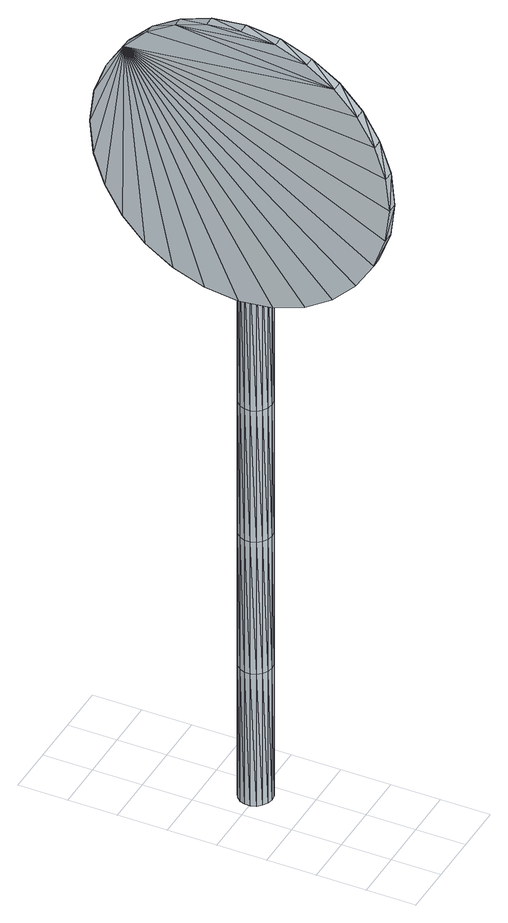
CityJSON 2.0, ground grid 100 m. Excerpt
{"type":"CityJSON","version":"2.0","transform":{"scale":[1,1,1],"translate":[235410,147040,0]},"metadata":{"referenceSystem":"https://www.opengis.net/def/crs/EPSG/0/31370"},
"CityObjects":{
"object1":{"type":"GenericCityObject","attributes":{"cluster":66,"mean_distance_to_centroid":0.098,"new_centroid_x":235365.92,"new_centroid_y":147423.51,"mean_distance_to_camera":6.39,"H1":0,"H2":0,"Z_final":111.09,"cluster2":-1,"proj_x":235371.93,"proj_y":147426.92,"id_line":25243,"bearing_l":150.41,"distance":6.91,"orientation":"right","G_obj":150.41},"geometry":[{"type":"MultiSurface","lod":"2","boundaries":[[[0,1,2]],[[2,1,3]],[[3,1,4]],[[4,1,5]],[[5,1,6]],[[1,7,6]],[[1,8,7]],[[1,9,8]],[[1,10,9]],[[1,11,10]],[[1,12,11]],[[1,13,12]],[[1,14,13]],[[15,14,1]],[[16,15,1]],[[17,16,1]],[[18,17,1]],[[0,18,1]],[[19,20,0]],[[19,0,2]],[[21,19,2]],[[21,2,3]],[[21,3,22]],[[22,3,4]],[[22,4,23]],[[23,4,5]],[[23,5,24]],[[24,5,6]],[[24,6,25]],[[25,6,7]],[[25,7,26]],[[26,7,8]],[[26,8,27]],[[8,9,27]],[[27,9,28]],[[9,10,28]],[[10,29,28]],[[10,11,29]],[[11,30,29]],[[11,12,30]],[[30,12,31]],[[31,12,13]],[[31,13,32]],[[32,13,14]],[[32,14,33]],[[33,14,15]],[[33,15,34]],[[34,15,16]],[[34,16,35]],[[35,16,17]],[[36,35,17]],[[18,36,17]],[[20,36,18]],[[20,18,0]],[[37,38,20]],[[37,20,19]],[[39,37,19]],[[21,39,19]],[[39,21,40]],[[40,21,22]],[[40,22,41]],[[41,22,23]],[[41,23,42]],[[42,23,24]],[[42,24,43]],[[43,24,25]],[[43,25,44]],[[44,25,26]],[[26,45,44]],[[26,27,45]],[[27,46,45]],[[27,28,46]],[[28,47,46]],[[28,29,47]],[[47,29,48]],[[29,30,48]],[[48,30,49]],[[49,30,31]],[[49,31,50]],[[50,31,32]],[[50,32,51]],[[51,32,33]],[[51,33,52]],[[52,33,34]],[[52,34,53]],[[53,34,35]],[[54,53,35]],[[54,35,36]],[[38,54,36]],[[38,36,20]],[[55,56,38]],[[55,38,37]],[[57,55,37]],[[57,37,39]],[[57,39,58]],[[58,39,40]],[[58,40,59]],[[59,40,41]],[[59,41,60]],[[60,41,42]],[[60,42,61]],[[61,42,43]],[[61,43,62]],[[62,43,44]],[[44,63,62]],[[44,45,63]],[[45,64,63]],[[45,46,64]],[[46,65,64]],[[46,47,65]],[[47,66,65]],[[47,48,66]],[[66,48,67]],[[67,48,49]],[[67,49,68]],[[68,49,50]],[[68,50,69]],[[69,50,51]],[[69,51,70]],[[70,51,52]],[[70,52,71]],[[71,52,53]],[[72,71,53]],[[72,53,54]],[[56,72,54]],[[56,54,38]],[[73,74,56]],[[73,56,55]],[[75,73,55]],[[75,55,57]],[[75,57,76]],[[76,57,58]],[[76,58,77]],[[77,58,59]],[[77,59,78]],[[78,59,60]],[[78,60,79]],[[79,60,61]],[[79,61,80]],[[80,61,62]],[[62,81,80]],[[62,63,81]],[[63,82,81]],[[63,64,82]],[[64,83,82]],[[64,65,83]],[[65,84,83]],[[65,66,84]],[[84,66,85]],[[85,66,67]],[[85,67,86]],[[86,67,68]],[[86,68,87]],[[87,68,69]],[[87,69,88]],[[88,69,70]],[[88,70,89]],[[89,70,71]],[[90,89,71]],[[90,71,72]],[[74,90,72]],[[74,72,56]],[[91,92,74]],[[91,74,73]],[[93,91,73]],[[93,73,75]],[[93,75,94]],[[94,75,76]],[[94,76,95]],[[95,76,77]],[[95,77,96]],[[96,77,78]],[[96,78,97]],[[97,78,79]],[[97,79,98]],[[98,79,80]],[[80,99,98]],[[80,81,99]],[[81,100,99]],[[81,82,100]],[[82,101,100]],[[82,83,101]],[[83,102,101]],[[83,84,102]],[[102,84,103]],[[103,84,85]],[[103,85,104]],[[104,85,86]],[[104,86,105]],[[105,86,87]],[[105,87,106]],[[106,87,88]],[[106,88,107]],[[107,88,89]],[[108,107,89]],[[108,89,90]],[[92,108,90]],[[92,90,74]],[[92,91,109]],[[91,93,109]],[[93,94,109]],[[94,95,109]],[[95,96,109]],[[109,96,97]],[[109,97,98]],[[109,98,99]],[[109,99,100]],[[109,100,101]],[[109,101,102]],[[109,102,103]],[[109,103,104]],[[105,109,104]],[[106,109,105]],[[107,109,106]],[[108,109,107]],[[92,109,108]],[[110,111,112]],[[113,112,114]],[[115,112,113]],[[116,112,115]],[[117,112,116]],[[118,112,117]],[[119,112,118]],[[120,112,119]],[[121,112,120]],[[122,112,121]],[[122,123,112]],[[123,110,112]],[[111,124,112]],[[124,125,112]],[[125,126,112]],[[126,127,112]],[[127,128,112]],[[128,129,112]],[[129,130,112]],[[130,131,112]],[[112,131,132]],[[131,133,132]],[[131,134,133]],[[133,134,135]],[[133,135,136]],[[135,137,136]],[[133,136,138]],[[136,139,138]],[[136,137,139]],[[137,140,139]],[[137,135,140]],[[135,141,140]],[[135,134,141]],[[134,142,141]],[[134,131,142]],[[131,143,142]],[[131,130,143]],[[143,130,144]],[[144,130,129]],[[144,129,145]],[[145,129,128]],[[145,128,146]],[[146,127,147]],[[147,127,126]],[[147,126,148]],[[148,126,125]],[[148,125,149]],[[149,125,124]],[[150,149,124]],[[150,124,111]],[[151,150,111]],[[151,111,110]],[[152,151,110]],[[152,110,123]],[[146,128,127]],[[153,123,122]],[[154,153,122]],[[154,122,121]],[[155,154,121]],[[155,121,120]],[[156,155,120]],[[156,120,119]],[[157,156,119]],[[157,119,118]],[[157,118,158]],[[158,118,117]],[[158,117,159]],[[153,152,123]],[[159,117,116]],[[159,116,160]],[[160,116,115]],[[160,115,161]],[[161,115,113]],[[161,113,162]],[[162,113,114]],[[162,114,163]],[[163,114,112]],[[163,112,164]],[[164,112,132]],[[132,165,164]],[[132,133,165]],[[133,138,165]],[[138,139,140]],[[161,162,163]],[[160,161,163]],[[159,160,163]],[[158,159,163]],[[157,158,163]],[[156,157,163]],[[155,156,163]],[[154,155,163]],[[153,154,163]],[[153,163,152]],[[152,163,151]],[[151,163,150]],[[150,163,149]],[[149,163,148]],[[148,163,147]],[[147,163,146]],[[146,163,145]],[[145,163,144]],[[144,163,143]],[[143,163,142]],[[163,164,142]],[[142,164,165]],[[142,165,141]],[[165,140,141]],[[165,138,140]],[[166,167,168]],[[168,167,169]],[[170,168,169]],[[170,169,171]],[[170,171,172]],[[172,171,173]],[[172,173,174]],[[174,173,175]],[[174,175,176]],[[176,175,177]],[[176,177,178]],[[178,177,179]],[[178,179,180]],[[180,179,181]],[[180,181,182]],[[182,181,183]],[[182,183,184]],[[184,183,185]],[[184,185,186]],[[186,185,187]],[[186,187,188]],[[188,187,189]],[[188,189,190]],[[190,189,191]],[[192,190,191]],[[192,191,193]],[[194,192,193]],[[194,193,195]],[[196,194,195]],[[196,195,197]],[[198,196,197]],[[198,197,199]],[[200,198,199]],[[200,199,201]],[[202,200,201]],[[202,201,203]],[[204,202,203]],[[204,203,205]],[[206,204,205]],[[206,205,207]],[[208,206,207]],[[208,207,209]],[[210,208,209]],[[210,209,211]],[[212,210,211]],[[212,211,213]],[[214,212,213]],[[214,213,215]],[[216,214,215]],[[216,215,217]],[[216,217,218]],[[218,217,219]],[[218,219,220]],[[220,219,221]],[[220,221,222]],[[222,221,223]],[[222,223,224]],[[224,223,225]],[[224,225,226]],[[226,225,227]],[[226,227,228]],[[228,227,229]],[[228,229,230]],[[230,229,231]],[[230,231,232]],[[232,231,233]],[[232,233,234]],[[234,233,235]],[[234,235,236]],[[236,235,237]],[[236,237,238]],[[238,237,239]],[[240,238,239]],[[240,239,241]],[[240,241,242]],[[242,241,243]],[[243,244,242]],[[243,245,244]],[[244,245,246]],[[246,245,247]],[[246,247,248]],[[248,247,249]],[[248,249,250]],[[250,249,251]],[[250,251,252]],[[252,251,253]],[[252,253,254]],[[254,253,255]],[[254,255,256]],[[256,255,257]],[[256,257,258]],[[258,257,259]],[[258,259,260]],[[260,259,261]],[[260,261,262]],[[262,261,263]],[[262,263,264]],[[264,263,265]],[[264,265,266]],[[266,265,267]],[[266,267,268]],[[268,267,269]],[[269,270,268]],[[269,271,270]],[[271,272,270]],[[271,273,272]],[[273,274,272]],[[273,275,274]],[[275,276,274]],[[275,277,276]],[[277,278,276]],[[277,279,278]],[[279,280,278]],[[279,281,280]],[[281,282,280]],[[281,283,282]],[[283,284,282]],[[283,285,284]],[[285,286,284]],[[285,287,286]],[[287,288,286]],[[287,289,288]],[[289,290,288]],[[289,291,290]],[[290,291,292]],[[292,291,293]],[[292,293,294]],[[294,293,295]],[[294,295,296]],[[296,295,297]],[[296,297,298]],[[298,297,299]],[[298,299,300]],[[300,299,301]],[[300,301,302]],[[302,301,303]],[[302,303,304]],[[304,303,305]],[[304,305,306]],[[306,305,307]],[[306,307,308]],[[308,307,309]],[[308,309,310]],[[310,309,311]],[[310,311,312]],[[312,311,313]],[[313,166,312]],[[313,167,166]],[[169,167,313]],[[169,313,171]],[[171,313,311]],[[173,171,311]],[[173,311,309]],[[175,173,309]],[[175,309,307]],[[177,175,307]],[[177,307,305]],[[179,177,305]],[[179,305,303]],[[181,179,303]],[[181,303,301]],[[183,181,301]],[[183,301,299]],[[183,299,297]],[[185,183,297]],[[185,297,295]],[[187,185,295]],[[187,295,293]],[[189,187,293]],[[189,293,291]],[[189,291,289]],[[189,289,287]],[[191,189,287]],[[191,287,285]],[[193,191,285]],[[195,193,285]],[[195,285,283]],[[197,195,283]],[[199,197,283]],[[201,199,283]],[[201,283,281]],[[203,201,281]],[[205,203,281]],[[205,281,279]],[[205,279,207]],[[207,279,209]],[[209,279,277]],[[209,277,211]],[[211,277,275]],[[211,275,213]],[[213,275,273]],[[213,273,215]],[[215,273,271]],[[215,271,217]],[[217,271,219]],[[219,271,269]],[[219,269,221]],[[221,269,223]],[[223,269,267]],[[223,267,225]],[[225,267,265]],[[225,265,227]],[[227,265,263]],[[227,263,229]],[[229,263,261]],[[229,261,231]],[[231,261,259]],[[231,259,257]],[[231,257,233]],[[233,257,255]],[[233,255,235]],[[235,255,253]],[[235,253,237]],[[253,251,237]],[[237,251,249]],[[237,249,239]],[[249,247,239]],[[239,247,245]],[[239,245,241]],[[241,245,243]],[[240,242,244]],[[168,312,166]],[[170,312,168]],[[170,310,312]],[[172,310,170]],[[172,308,310]],[[174,308,172]],[[174,306,308]],[[176,306,174]],[[176,304,306]],[[178,304,176]],[[178,302,304]],[[180,302,178]],[[180,300,302]],[[182,300,180]],[[182,298,300]],[[182,296,298]],[[184,296,182]],[[184,294,296]],[[186,294,184]],[[186,292,294]],[[188,292,186]],[[188,290,292]],[[188,288,290]],[[188,286,288]],[[190,286,188]],[[190,284,286]],[[192,284,190]],[[194,284,192]],[[194,282,284]],[[196,282,194]],[[198,282,196]],[[200,282,198]],[[200,280,282]],[[202,280,200]],[[204,280,202]],[[204,278,280]],[[204,206,278]],[[206,208,278]],[[208,276,278]],[[208,210,276]],[[210,274,276]],[[210,212,274]],[[212,272,274]],[[212,214,272]],[[214,270,272]],[[214,216,270]],[[216,218,270]],[[218,268,270]],[[218,220,268]],[[220,222,268]],[[222,266,268]],[[222,224,266]],[[224,264,266]],[[224,226,264]],[[226,262,264]],[[226,228,262]],[[228,260,262]],[[228,230,260]],[[230,258,260]],[[230,256,258]],[[230,232,256]],[[232,254,256]],[[232,234,254]],[[234,252,254]],[[234,236,252]],[[252,236,250]],[[236,248,250]],[[236,238,248]],[[248,238,246]],[[238,244,246]],[[238,240,244]],[[314,315,316]],[[316,315,317]],[[318,316,317]],[[318,317,319]],[[318,319,320]],[[320,319,321]],[[320,321,322]],[[322,321,323]],[[322,323,324]],[[324,323,325]],[[324,325,326]],[[326,325,327]],[[326,327,328]],[[328,327,329]],[[328,329,330]],[[330,329,331]],[[330,331,332]],[[332,331,333]],[[332,333,334]],[[334,333,335]],[[334,335,336]],[[336,335,337]],[[336,337,338]],[[338,337,339]],[[340,338,339]],[[340,339,341]],[[342,340,341]],[[342,341,343]],[[344,342,343]],[[344,343,345]],[[346,344,345]],[[346,345,347]],[[348,346,347]],[[348,347,349]],[[350,348,349]],[[350,349,351]],[[352,350,351]],[[352,351,353]],[[354,352,353]],[[354,353,355]],[[356,354,355]],[[356,355,357]],[[358,356,357]],[[358,357,359]],[[360,358,359]],[[360,359,361]],[[362,360,361]],[[362,361,363]],[[364,362,363]],[[364,363,365]],[[364,365,366]],[[366,365,367]],[[366,367,368]],[[368,367,369]],[[368,369,370]],[[370,369,371]],[[370,371,372]],[[372,371,373]],[[372,373,374]],[[374,373,375]],[[374,375,376]],[[376,375,377]],[[376,377,378]],[[378,377,379]],[[378,379,380]],[[380,379,381]],[[380,381,382]],[[382,381,383]],[[382,383,384]],[[384,383,385]],[[384,385,386]],[[386,385,387]],[[388,386,387]],[[388,387,389]],[[388,389,390]],[[390,389,391]],[[391,392,390]],[[391,393,392]],[[392,393,394]],[[394,393,395]],[[394,395,396]],[[396,395,397]],[[396,397,398]],[[398,397,399]],[[398,399,400]],[[400,399,401]],[[400,401,402]],[[402,401,403]],[[402,403,404]],[[404,403,405]],[[404,405,406]],[[406,405,407]],[[406,407,408]],[[408,407,409]],[[408,409,410]],[[410,409,411]],[[410,411,412]],[[412,411,413]],[[412,413,414]],[[414,413,415]],[[414,415,416]],[[416,415,417]],[[417,418,416]],[[417,419,418]],[[419,420,418]],[[419,421,420]],[[421,422,420]],[[421,423,422]],[[423,424,422]],[[423,425,424]],[[425,426,424]],[[425,427,426]],[[427,428,426]],[[427,429,428]],[[429,430,428]],[[429,431,430]],[[431,432,430]],[[431,433,432]],[[433,434,432]],[[433,435,434]],[[435,436,434]],[[435,437,436]],[[437,438,436]],[[437,439,438]],[[438,439,440]],[[440,439,441]],[[440,441,442]],[[442,441,443]],[[442,443,444]],[[444,443,445]],[[444,445,446]],[[446,445,447]],[[446,447,448]],[[448,447,449]],[[448,449,450]],[[450,449,451]],[[450,451,452]],[[452,451,453]],[[452,453,454]],[[454,453,455]],[[454,455,456]],[[456,455,457]],[[456,457,458]],[[458,457,459]],[[458,459,460]],[[460,459,461]],[[461,314,460]],[[461,315,314]],[[317,315,461]],[[317,461,319]],[[319,461,459]],[[321,319,459]],[[321,459,457]],[[323,321,457]],[[323,457,455]],[[325,323,455]],[[325,455,453]],[[327,325,453]],[[327,453,451]],[[329,327,451]],[[329,451,449]],[[331,329,449]],[[331,449,447]],[[331,447,445]],[[333,331,445]],[[333,445,443]],[[335,333,443]],[[335,443,441]],[[337,335,441]],[[337,441,439]],[[337,439,437]],[[337,437,435]],[[339,337,435]],[[339,435,433]],[[341,339,433]],[[343,341,433]],[[343,433,431]],[[345,343,431]],[[347,345,431]],[[349,347,431]],[[349,431,429]],[[351,349,429]],[[353,351,429]],[[353,429,427]],[[353,427,355]],[[355,427,357]],[[357,427,425]],[[357,425,359]],[[359,425,423]],[[359,423,361]],[[361,423,421]],[[361,421,363]],[[363,421,419]],[[363,419,365]],[[365,419,367]],[[367,419,417]],[[367,417,369]],[[369,417,371]],[[371,417,415]],[[371,415,373]],[[373,415,413]],[[373,413,375]],[[375,413,411]],[[375,411,377]],[[377,411,409]],[[377,409,379]],[[379,409,407]],[[379,407,405]],[[379,405,381]],[[381,405,403]],[[381,403,383]],[[383,403,401]],[[383,401,385]],[[401,399,385]],[[385,399,397]],[[385,397,387]],[[397,395,387]],[[387,395,393]],[[387,393,389]],[[389,393,391]],[[388,390,392]],[[316,460,314]],[[318,460,316]],[[318,458,460]],[[320,458,318]],[[320,456,458]],[[322,456,320]],[[322,454,456]],[[324,454,322]],[[324,452,454]],[[326,452,324]],[[326,450,452]],[[328,450,326]],[[328,448,450]],[[330,448,328]],[[330,446,448]],[[330,444,446]],[[332,444,330]],[[332,442,444]],[[334,442,332]],[[334,440,442]],[[336,440,334]],[[336,438,440]],[[336,436,438]],[[336,434,436]],[[338,434,336]],[[338,432,434]],[[340,432,338]],[[342,432,340]],[[342,430,432]],[[344,430,342]],[[346,430,344]],[[348,430,346]],[[348,428,430]],[[350,428,348]],[[352,428,350]],[[352,426,428]],[[352,354,426]],[[354,356,426]],[[356,424,426]],[[356,358,424]],[[358,422,424]],[[358,360,422]],[[360,420,422]],[[360,362,420]],[[362,418,420]],[[362,364,418]],[[364,366,418]],[[366,416,418]],[[366,368,416]],[[368,370,416]],[[370,414,416]],[[370,372,414]],[[372,412,414]],[[372,374,412]],[[374,410,412]],[[374,376,410]],[[376,408,410]],[[376,378,408]],[[378,406,408]],[[378,404,406]],[[378,380,404]],[[380,402,404]],[[380,382,402]],[[382,400,402]],[[382,384,400]],[[400,384,398]],[[384,396,398]],[[384,386,396]],[[396,386,394]],[[386,392,394]],[[386,388,392]]]}]}
},
"vertices":[
[65,338,2],[65,304,2],[77,336,2],[87,330,2],[94,321,2],[98,310,2],[98,299,2],[94,288,2],[87,279,2],[77,273,2],[65,271,2],[54,273,2],[44,279,2],[36,288,2],[32,299,2],[32,310,2],[36,321,2],[44,330,2],[54,336,2],[77,336,300],[65,338,300],[87,330,300],[94,321,300],[98,310,300],[98,299,300],[94,288,300],[87,279,300],[77,273,300],[65,271,300],[54,273,300],[44,279,300],[36,288,300],[32,299,300],[32,310,300],[36,321,300],[44,330,300],[54,336,300],[77,336,598],[65,338,598],[87,330,598],[94,321,598],[98,310,598],[98,299,598],[94,288,598],[87,279,598],[77,273,598],[65,271,598],[54,273,598],[44,279,598],[36,288,598],[32,299,598],[32,310,598],[36,321,598],[44,330,598],[54,336,598],[77,336,895],[65,338,895],[87,330,895],[94,321,895],[98,310,895],[98,299,895],[94,288,895],[87,279,895],[77,273,895],[65,271,895],[54,273,895],[44,279,895],[36,288,895],[32,299,895],[32,310,895],[36,321,895],[44,330,895],[54,336,895],[77,336,1193],[65,338,1193],[87,330,1193],[94,321,1193],[98,310,1193],[98,299,1193],[94,288,1193],[87,279,1193],[77,273,1193],[65,271,1193],[54,273,1193],[44,279,1193],[36,288,1193],[32,299,1193],[32,310,1193],[36,321,1193],[44,330,1193],[54,336,1193],[77,336,1491],[65,338,1491],[87,330,1491],[94,321,1491],[98,310,1491],[98,299,1491],[94,288,1491],[87,279,1491],[77,273,1491],[65,271,1491],[54,273,1491],[44,279,1491],[36,288,1491],[32,299,1491],[32,310,1491],[36,321,1491],[44,330,1491],[54,336,1491],[65,304,1491],[30,178,1185],[30,122,1221],[39,546,1645],[37,605,1525],[38,582,1589],[36,613,1456],[35,605,1387],[34,582,1324],[32,546,1268],[31,499,1221],[31,443,1185],[30,380,1162],[30,311,1154],[29,242,1162],[31,75,1268],[32,40,1324],[33,17,1387],[34,9,1456],[35,17,1525],[36,40,1589],[37,75,1645],[38,122,1692],[40,499,1692],[40,443,1727],[39,178,1727],[40,241,1750],[40,380,1750],[40,311,1758],[19,380,1750],[19,311,1758],[19,242,1750],[18,178,1728],[17,122,1692],[16,75,1645],[15,40,1589],[14,17,1526],[13,9,1457],[12,17,1387],[11,40,1324],[10,75,1268],[9,122,1221],[9,178,1185],[9,242,1163],[9,311,1155],[9,380,1163],[10,443,1185],[10,500,1221],[11,546,1268],[13,582,1324],[14,605,1387],[15,613,1457],[16,605,1526],[17,582,1589],[18,546,1645],[19,500,1692],[19,443,1728],[22,415,1304],[22,415,1265],[56,414,1304],[56,414,1265],[55,395,1304],[55,395,1265],[77,387,1304],[77,387,1265],[81,385,1304],[81,385,1265],[84,384,1304],[84,384,1265],[88,382,1304],[88,382,1265],[91,380,1304],[91,380,1265],[94,378,1304],[94,378,1265],[98,376,1304],[98,376,1265],[101,374,1304],[101,374,1265],[111,367,1304],[111,367,1265],[113,364,1304],[113,364,1265],[116,362,1304],[116,362,1265],[118,359,1304],[118,359,1265],[119,355,1304],[119,355,1265],[120,352,1304],[120,352,1265],[121,349,1304],[121,349,1265],[121,345,1304],[121,345,1265],[120,310,1304],[120,310,1265],[118,291,1304],[118,291,1265],[117,286,1304],[117,286,1265],[115,281,1304],[115,281,1265],[113,277,1304],[113,277,1265],[111,273,1304],[111,273,1265],[107,269,1304],[107,269,1265],[104,266,1304],[104,266,1265],[100,263,1304],[100,263,1265],[99,262,1304],[99,262,1265],[95,260,1304],[95,260,1265],[90,258,1304],[90,258,1265],[85,256,1304],[85,256,1265],[80,254,1304],[80,254,1265],[75,253,1304],[75,253,1265],[69,253,1304],[69,253,1265],[64,253,1304],[64,253,1265],[52,252,1304],[52,252,1265],[50,227,1304],[50,227,1265],[21,226,1304],[21,226,1265],[22,257,1304],[22,257,1265],[42,271,1304],[42,271,1265],[58,270,1304],[58,270,1265],[62,270,1304],[62,270,1265],[65,270,1304],[65,270,1265],[69,271,1304],[69,271,1265],[72,271,1304],[72,271,1265],[75,272,1304],[75,272,1265],[79,272,1304],[79,272,1265],[82,273,1304],[82,273,1265],[85,274,1304],[85,274,1265],[87,276,1304],[87,276,1265],[90,278,1304],[90,278,1265],[92,280,1304],[92,280,1265],[93,283,1304],[93,283,1265],[94,286,1304],[94,286,1265],[95,289,1304],[95,289,1265],[97,308,1304],[97,308,1265],[96,345,1304],[96,345,1265],[96,347,1304],[96,347,1265],[96,349,1304],[96,349,1265],[95,351,1304],[95,351,1265],[94,353,1304],[94,353,1265],[92,355,1304],[92,355,1265],[91,357,1304],[91,357,1265],[89,358,1304],[89,358,1265],[86,359,1304],[86,359,1265],[84,360,1304],[84,360,1265],[82,361,1304],[82,361,1265],[80,362,1304],[80,362,1265],[77,363,1304],[77,363,1265],[75,363,1304],[75,363,1265],[72,364,1304],[72,364,1265],[52,368,1304],[52,368,1265],[28,381,1304],[28,381,1265],[30,415,1473],[30,415,1434],[64,414,1473],[64,414,1434],[63,395,1473],[63,395,1434],[85,387,1473],[85,387,1434],[89,385,1473],[89,385,1434],[92,384,1473],[92,384,1434],[96,382,1473],[96,382,1434],[99,380,1473],[99,380,1434],[102,378,1473],[102,378,1434],[106,376,1473],[106,376,1434],[109,374,1473],[109,374,1434],[119,367,1473],[119,367,1434],[121,364,1473],[121,364,1434],[124,362,1473],[124,362,1434],[126,359,1473],[126,359,1434],[127,355,1473],[127,355,1434],[128,352,1473],[128,352,1434],[129,349,1473],[129,349,1434],[129,345,1473],[129,345,1434],[129,310,1473],[129,310,1434],[126,291,1473],[126,291,1434],[125,286,1473],[125,286,1434],[124,281,1473],[124,281,1434],[121,277,1473],[121,277,1434],[119,273,1473],[119,273,1434],[115,269,1473],[115,269,1434],[112,266,1473],[112,266,1434],[108,263,1473],[108,263,1434],[107,262,1473],[107,262,1434],[103,260,1473],[103,260,1434],[98,258,1473],[98,258,1434],[93,256,1473],[93,256,1434],[88,254,1473],[88,254,1434],[83,253,1473],[83,253,1434],[77,253,1473],[77,253,1434],[72,253,1473],[72,253,1434],[60,252,1473],[60,252,1434],[58,227,1473],[58,227,1434],[29,226,1473],[29,226,1434],[30,257,1473],[30,257,1434],[50,271,1473],[50,271,1434],[66,270,1473],[66,270,1434],[70,270,1473],[70,270,1434],[73,270,1473],[73,270,1434],[77,271,1473],[77,271,1434],[80,271,1473],[80,271,1434],[83,272,1473],[83,272,1434],[87,272,1473],[87,272,1434],[90,273,1473],[90,273,1434],[93,274,1473],[93,274,1434],[96,276,1473],[96,276,1434],[98,278,1473],[98,278,1434],[100,280,1473],[100,280,1434],[101,283,1473],[101,283,1434],[102,286,1473],[102,286,1434],[103,289,1473],[103,289,1434],[105,308,1473],[105,308,1434],[105,345,1473],[105,345,1434],[104,347,1473],[104,347,1434],[104,349,1473],[104,349,1434],[103,351,1473],[103,351,1434],[102,353,1473],[102,353,1434],[100,355,1473],[100,355,1434],[99,357,1473],[99,357,1434],[97,358,1473],[97,358,1434],[94,359,1473],[94,359,1434],[92,360,1473],[92,360,1434],[90,361,1473],[90,361,1434],[88,362,1473],[88,362,1434],[85,363,1473],[85,363,1434],[83,363,1473],[83,363,1434],[80,364,1473],[80,364,1434],[60,368,1473],[60,368,1434],[36,381,1473],[36,381,1434]
]}
